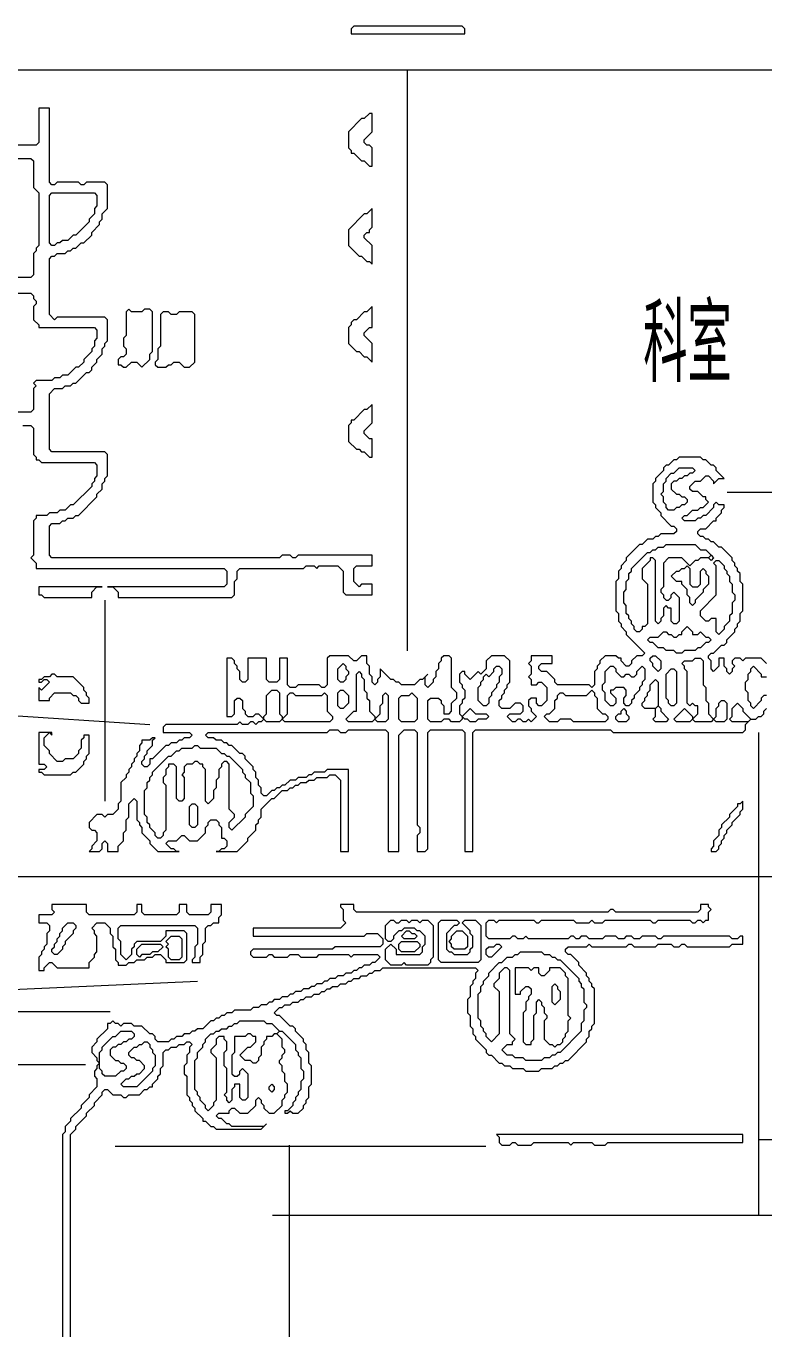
# Model space of a CAD drawing. Header units: millimetres. Extents: x 4 to 412, y 4 to 290.
# Drawn here: x 157.04 to 181.45, y 181.76 to 224.89 of the extents above; entities that cross this region are included whole.
import ezdxf

# ---------------------------------------------------------------- set-up
doc = ezdxf.new("R2010")
doc.units = ezdxf.units.MM
for name, color, linetype, lineweight in [('OCR_TEXT', 6, 'CONTINUOUS', 0), ('TRACE_CURVE', 6, 'CONTINUOUS', 0), ('TRACE_STRAIGHT', 5, 'CONTINUOUS', 0), ('TRACE_TEXT_SYMBOL', 6, 'CONTINUOUS', 0)]:
    doc.layers.add(name, color=color, linetype=linetype, lineweight=lineweight)
doc.styles.add('wqy-unicode', font='wqy-unicode')

msp = doc.modelspace()

# ---------------------------------------------------------------- linework, layer by layer
at = {"layer": 'TRACE_CURVE', "color": 6}
for points in [[(157.809, 212.718), (157.984, 212.893), (158.247, 212.893), (158.334, 212.981), (158.51, 212.981), (158.597, 213.068), (158.685, 213.068), (159.035, 213.419), (159.123, 213.419), (159.21, 213.506), (159.21, 213.594), (159.385, 213.769), (159.385, 213.856), (159.56, 214.032), (159.56, 214.207), (159.648, 214.294), (159.648, 214.382), (159.736, 214.47), (159.736, 215.17), (159.648, 215.258), (158.072, 215.258), (157.984, 215.17), (157.809, 215.345), (157.809, 217.184), (157.896, 217.272), (157.984, 217.272), (158.072, 217.359), (158.334, 217.359), (158.422, 217.447), (158.51, 217.447), (158.597, 217.535), (158.685, 217.535), (158.86, 217.71), (158.947, 217.71), (159.21, 217.972), (159.21, 218.06), (159.473, 218.323), (159.473, 218.41), (159.56, 218.498), (159.56, 218.673), (159.736, 218.848), (159.736, 219.636), (159.648, 219.724), (159.035, 219.724), (158.947, 219.636), (158.86, 219.636), (158.772, 219.724), (158.072, 219.724), (157.984, 219.636), (157.896, 219.636), (157.809, 219.724), (157.809, 222.176), (157.459, 222.176), (157.459, 221.038), (157.371, 220.95), (153.08, 220.95)], [(152.379, 216.046), (157.196, 216.046), (157.283, 215.958), (157.283, 215.871), (157.371, 215.783), (157.371, 215.696), (157.283, 215.608), (157.283, 215.17), (157.459, 214.995), (157.459, 214.907), (159.298, 214.907), (159.385, 214.82), (159.385, 214.557), (159.298, 214.47), (159.298, 214.294), (159.21, 214.207), (159.21, 214.119), (158.947, 213.856), (158.947, 213.769), (158.772, 213.594), (158.685, 213.594), (158.422, 213.331), (158.247, 213.331), (158.159, 213.243), (157.984, 213.243), (157.896, 213.156), (157.371, 213.156), (157.283, 213.068), (157.371, 212.981), (157.283, 212.893), (157.283, 212.193), (157.196, 212.105), (151.854, 212.105)], [(157.196, 207.288), (157.371, 207.113), (157.371, 206.938), (163.589, 206.938), (163.676, 206.851), (163.676, 206.413), (163.589, 206.325), (159.736, 206.325), (159.911, 206.325), (160.086, 206.15), (160.086, 205.975), (163.852, 205.975), (163.939, 206.062), (163.939, 206.5), (164.027, 206.588), (164.027, 206.851), (164.114, 206.938), (166.216, 206.938), (166.304, 207.026), (166.566, 207.026), (166.654, 206.938), (166.742, 207.026), (167.355, 207.026), (167.53, 206.851), (167.53, 206.15), (167.617, 206.062), (168.493, 206.062), (168.493, 206.413), (168.143, 206.413), (168.055, 206.325), (167.88, 206.5), (167.88, 206.938), (167.968, 207.026), (168.493, 207.026), (168.493, 207.376), (166.041, 207.376), (165.953, 207.288), (165.866, 207.288), (165.778, 207.376), (165.515, 207.376), (165.428, 207.288), (157.896, 207.288), (157.809, 207.376), (157.809, 208.339), (157.896, 208.427), (158.159, 208.427), (158.247, 208.514), (158.334, 208.514), (158.422, 208.602), (158.597, 208.602), (158.685, 208.69), (158.772, 208.69), (159.385, 209.303), (159.385, 209.39), (159.56, 209.565), (159.56, 209.74), (159.648, 209.828), (159.648, 209.916), (159.736, 210.003), (159.736, 210.704), (159.648, 210.791), (157.896, 210.791), (157.809, 210.879), (157.809, 212.718)], [(156.933, 211.667), (157.196, 211.667), (157.283, 211.58), (157.283, 210.704), (157.371, 210.616), (157.371, 210.529), (157.459, 210.529), (157.546, 210.441), (159.298, 210.441), (159.385, 210.354), (159.385, 210.003), (159.298, 209.916), (159.298, 209.828), (159.21, 209.74), (159.21, 209.653), (158.597, 209.04), (158.51, 209.04), (158.334, 208.865), (158.159, 208.865), (158.072, 208.777), (157.809, 208.777), (157.721, 208.69), (157.371, 208.69), (157.371, 208.602), (157.283, 208.514), (157.283, 207.376), (157.196, 207.288)], [(167.442, 195.816), (167.442, 195.729), (167.53, 195.641), (167.53, 195.291), (167.617, 195.203), (167.442, 195.028), (164.552, 195.028), (164.552, 194.765), (168.23, 194.765), (168.318, 194.853), (168.668, 194.853), (168.843, 194.678), (168.843, 194.503), (168.756, 194.415), (167.267, 194.415), (167.179, 194.327), (164.552, 194.327), (164.465, 194.24), (164.465, 194.152), (164.552, 194.065), (164.99, 194.065), (165.078, 194.152), (165.165, 194.152), (165.253, 194.065), (165.691, 194.065), (165.778, 194.152), (166.041, 194.152), (166.128, 194.065), (166.654, 194.065), (166.742, 194.152), (167.705, 194.152), (167.792, 194.065), (167.88, 194.152), (168.668, 194.152), (168.756, 194.065), (168.581, 193.89), (168.493, 193.89), (168.405, 193.802), (168.23, 193.802), (168.143, 193.714), (168.055, 193.714), (167.968, 193.627), (167.88, 193.627), (167.792, 193.539), (167.617, 193.539), (167.53, 193.452), (167.355, 193.452), (167.267, 193.364), (167.092, 193.364), (167.004, 193.277), (166.917, 193.277), (166.829, 193.189), (166.654, 193.189), (166.566, 193.101), (166.479, 193.101), (166.391, 193.014), (166.216, 193.014), (166.128, 192.926), (165.953, 192.926), (165.866, 192.839), (165.778, 192.839), (165.691, 192.751), (165.515, 192.751), (165.428, 192.664)], [(176.462, 195.641), (176.375, 195.641), (176.287, 195.553), (167.968, 195.553), (167.88, 195.641), (167.88, 195.816), (167.442, 195.816)], [(177.426, 194.765), (177.338, 194.678), (177.163, 194.678), (177.075, 194.765), (176.9, 194.765), (176.813, 194.678), (176.637, 194.678), (176.55, 194.765), (176.2, 194.765), (176.112, 194.678), (175.674, 194.678), (175.587, 194.765), (175.411, 194.765), (175.324, 194.678), (175.236, 194.678), (175.149, 194.765), (175.061, 194.765), (174.973, 194.678), (173.66, 194.678), (173.572, 194.765), (173.485, 194.678), (173.31, 194.678), (173.222, 194.765), (173.134, 194.765), (173.047, 194.678), (172.346, 194.678), (172.259, 194.765), (172.259, 195.203), (172.346, 195.291), (172.521, 195.291), (172.609, 195.203), (172.697, 195.291), (173.835, 195.291), (173.923, 195.203), (174.01, 195.203), (174.098, 195.291), (175.149, 195.291), (175.236, 195.203), (175.674, 195.203), (175.762, 195.291), (175.849, 195.203), (176.112, 195.203), (176.2, 195.291), (177.688, 195.291), (177.776, 195.203), (177.863, 195.203), (177.951, 195.291), (179.002, 195.291), (179.089, 195.203), (179.177, 195.203), (179.265, 195.291), (179.352, 195.291), (179.44, 195.203), (179.527, 195.291), (179.615, 195.291), (179.615, 195.553), (179.703, 195.641), (179.615, 195.729), (179.615, 195.816), (179.352, 195.816), (179.352, 195.641), (179.265, 195.553), (176.55, 195.553), (176.462, 195.641)], [(172.784, 190.562), (172.872, 190.474), (173.047, 190.474), (173.134, 190.387), (173.485, 190.387), (173.572, 190.299), (174.01, 190.299), (174.098, 190.387), (174.448, 190.387), (174.536, 190.474), (174.623, 190.474), (174.711, 190.562), (174.798, 190.562), (174.886, 190.649), (174.973, 190.649), (175.587, 191.262), (175.587, 191.35), (175.674, 191.437), (175.674, 191.613), (175.762, 191.7), (175.762, 191.788), (175.849, 191.875), (175.849, 193.014), (175.762, 193.101), (175.762, 193.189), (175.674, 193.277), (175.674, 193.364), (175.587, 193.452), (175.587, 193.539), (175.324, 193.802), (175.324, 193.89), (175.061, 194.152), (174.973, 194.152), (174.886, 194.24), (174.886, 194.327), (174.973, 194.415), (175.587, 194.415), (175.674, 194.503), (175.762, 194.415), (176.9, 194.415), (176.988, 194.503), (177.075, 194.503), (177.163, 194.415), (177.863, 194.415), (177.951, 194.503), (178.389, 194.503), (178.476, 194.415), (178.652, 194.415), (178.739, 194.503), (178.827, 194.503), (178.914, 194.415), (180.316, 194.415), (180.403, 194.503), (180.753, 194.503), (180.753, 194.765), (180.666, 194.765), (180.578, 194.678), (180.403, 194.678), (180.316, 194.765), (178.126, 194.765), (178.039, 194.678), (177.951, 194.678), (177.863, 194.765), (177.426, 194.765)], [(173.31, 194.152), (173.397, 194.24), (174.098, 194.24), (174.185, 194.152), (174.36, 194.152), (174.448, 194.065), (174.536, 194.065), (174.623, 193.977), (174.711, 193.977), (175.324, 193.364), (175.324, 193.277), (175.411, 193.189), (175.411, 193.101), (175.499, 193.014), (175.499, 192.576), (175.587, 192.488), (175.587, 192.401), (175.499, 192.313), (175.499, 191.963), (175.411, 191.875), (175.411, 191.613), (174.711, 190.912), (174.623, 190.912), (174.536, 190.824), (174.448, 190.824), (174.36, 190.737), (174.185, 190.737), (174.098, 190.649), (173.572, 190.649), (173.485, 190.737), (173.222, 190.737), (173.134, 190.824), (172.959, 190.824), (172.784, 191), (172.959, 191.175), (173.134, 191.175), (173.134, 191.262), (173.222, 191.35), (173.047, 191.525), (173.047, 193.627), (172.959, 193.714), (172.872, 193.714), (172.697, 193.539), (172.697, 193.364), (172.521, 193.189), (172.521, 193.101), (172.697, 192.926), (172.697, 191.525), (172.434, 191.262), (172.259, 191.437), (172.259, 191.525), (172.171, 191.613), (172.171, 191.7), (172.084, 191.788), (172.084, 191.963), (171.996, 192.05), (171.996, 192.839), (172.084, 192.926), (172.084, 193.101), (172.171, 193.189), (172.171, 193.277), (172.346, 193.452), (172.346, 193.539), (172.697, 193.89)], [(172.697, 193.89), (172.784, 193.89), (172.959, 194.065), (173.134, 194.065), (173.222, 194.152), (173.31, 194.152)], [(166.304, 191), (166.304, 191.175), (166.216, 191.262), (166.216, 191.35), (165.953, 191.613), (165.953, 191.7), (165.866, 191.788), (165.778, 191.788), (165.428, 192.138), (165.34, 192.138), (165.253, 192.226), (165.428, 192.401), (165.515, 192.401), (165.603, 192.488), (165.778, 192.488), (165.866, 192.576), (166.041, 192.576), (166.128, 192.664), (166.216, 192.664), (166.304, 192.751), (166.479, 192.751), (166.566, 192.839), (166.742, 192.839), (166.829, 192.926), (166.917, 192.926), (167.004, 193.014), (167.092, 193.014), (167.179, 193.101), (167.355, 193.101), (167.442, 193.189), (167.617, 193.189), (167.705, 193.277), (167.792, 193.277), (167.88, 193.364), (168.055, 193.364), (168.143, 193.452), (168.318, 193.452), (168.405, 193.539), (168.493, 193.539), (168.581, 193.627), (168.756, 193.627), (168.843, 193.714), (171.908, 193.714), (171.996, 193.627), (171.908, 193.539), (171.908, 193.364), (171.821, 193.277), (171.821, 193.189), (171.733, 193.101), (171.733, 192.751), (171.646, 192.664), (171.646, 192.226), (171.733, 192.138), (171.733, 191.788), (171.821, 191.7), (171.821, 191.525), (171.908, 191.437), (171.908, 191.35), (172.259, 191), (172.259, 190.912), (172.346, 190.824), (172.434, 190.824), (172.697, 190.562), (172.784, 190.562)], [(165.428, 192.664), (165.253, 192.664), (165.165, 192.576), (165.078, 192.576), (164.99, 192.488), (164.815, 192.488), (164.727, 192.401), (164.552, 192.401), (164.465, 192.313), (163.939, 192.313), (163.852, 192.226), (163.676, 192.226), (163.589, 192.138), (163.501, 192.138), (163.414, 192.05), (163.326, 192.05), (163.239, 191.963), (163.151, 191.963), (162.888, 191.7), (162.713, 191.7), (162.626, 191.613), (162.538, 191.613), (162.45, 191.525), (162.275, 191.525), (162.188, 191.437), (162.012, 191.437), (161.925, 191.35), (161.837, 191.35), (161.75, 191.262), (161.399, 191.262), (161.312, 191.35), (161.312, 191.437), (161.224, 191.525), (161.137, 191.525), (160.874, 191.788), (160.611, 191.788), (160.524, 191.875), (160.261, 191.875), (160.173, 191.788), (160.086, 191.875), (159.998, 191.875), (159.911, 191.963), (159.823, 191.875), (159.736, 191.875), (159.736, 191.7), (159.385, 191.35), (159.385, 191.262), (159.21, 191.087), (159.21, 190.912), (159.385, 190.737), (159.385, 190.649), (159.473, 190.562), (159.385, 190.474), (159.385, 190.387), (159.298, 190.299), (159.298, 190.124), (159.385, 190.036), (159.385, 189.774), (159.123, 189.511), (159.123, 189.423), (158.86, 189.161), (158.86, 189.073), (158.51, 188.723), (158.51, 188.635)], [(164.027, 191.875), (164.114, 191.963), (164.902, 191.963), (164.99, 191.875), (165.165, 191.875), (165.428, 191.613), (165.34, 191.525), (165.253, 191.525), (165.165, 191.437), (164.99, 191.437), (164.99, 191.35), (164.902, 191.262), (164.902, 191.175), (164.815, 191.087), (164.815, 190.824), (164.727, 190.737), (164.727, 190.649), (164.64, 190.562), (164.552, 190.562), (164.465, 190.649), (164.289, 190.649), (164.114, 190.824), (164.377, 191.087), (164.465, 191.087), (164.64, 191.262), (164.64, 191.437), (164.552, 191.437), (164.465, 191.525), (164.377, 191.525), (164.289, 191.437), (163.939, 191.437), (163.939, 190.912), (163.852, 190.824), (163.852, 190.211), (163.939, 190.124), (164.027, 190.124), (164.114, 190.211), (164.114, 190.299), (164.202, 190.387), (164.377, 190.211), (164.377, 189.423), (164.289, 189.336), (164.202, 189.336), (164.114, 189.423), (164.114, 189.861), (163.939, 189.861), (163.939, 189.774), (163.852, 189.686), (163.852, 189.336), (163.764, 189.248), (163.676, 189.336), (163.676, 189.423), (163.589, 189.511), (163.676, 189.598), (163.676, 190.387), (163.589, 190.474), (163.589, 190.912), (163.676, 191), (163.676, 191.262), (163.589, 191.35), (163.589, 191.437), (163.414, 191.437), (163.326, 191.35), (163.326, 191.175)], [(163.326, 191.175), (163.151, 191), (163.151, 190.912), (163.326, 190.737), (163.326, 189.336), (163.239, 189.248), (163.239, 189.161), (163.063, 188.985), (162.976, 189.073), (162.976, 189.161), (162.801, 189.336), (162.801, 189.423), (162.713, 189.511), (162.713, 189.598), (162.626, 189.686), (162.626, 190.649), (162.713, 190.737), (162.713, 190.912), (162.888, 191.087), (162.888, 191.175), (162.976, 191.262), (162.976, 191.35), (163.151, 191.525), (163.239, 191.525), (163.326, 191.613), (163.414, 191.613), (163.501, 191.7), (163.676, 191.7), (163.764, 191.788), (163.852, 191.788), (163.939, 191.875), (164.027, 191.875)], [(164.64, 189.161), (164.64, 189.336), (164.727, 189.423), (164.815, 189.336), (164.815, 189.248), (164.902, 189.161), (164.902, 189.073), (165.078, 188.898), (165.253, 188.898), (165.515, 189.161), (165.515, 189.336), (165.603, 189.423), (165.603, 189.511), (165.691, 189.598), (165.691, 189.861), (165.603, 189.949), (165.603, 190.211), (165.515, 190.299), (165.515, 190.474), (165.428, 190.562), (165.428, 190.649), (165.515, 190.737), (165.515, 190.824), (165.603, 190.912), (165.603, 191), (165.515, 191.087), (165.515, 191.35), (165.34, 191.525), (165.428, 191.613), (165.515, 191.613), (165.953, 191.175), (165.953, 191), (166.041, 190.912), (166.041, 190.824), (166.128, 190.737), (166.128, 190.387), (166.216, 190.299), (166.216, 190.036), (166.128, 189.949), (166.128, 189.686), (166.041, 189.598), (166.041, 189.511), (165.953, 189.423), (165.953, 189.336), (165.866, 189.248), (165.866, 189.161), (165.691, 188.985), (165.603, 188.985), (165.603, 188.898), (165.691, 188.898), (165.778, 188.985), (165.866, 188.898), (166.041, 188.898), (166.216, 189.073), (166.216, 189.161), (166.304, 189.248), (166.304, 189.336), (166.391, 189.423), (166.391, 189.774), (166.479, 189.861), (166.479, 190.474), (166.391, 190.562), (166.391, 190.912), (166.304, 191)], [(159.736, 189.686), (159.911, 189.511), (160.173, 189.511), (160.261, 189.423), (160.349, 189.423), (160.436, 189.511), (160.786, 189.511), (160.962, 189.686), (161.049, 189.686), (161.137, 189.774), (161.224, 189.774), (161.224, 189.861), (161.399, 190.036), (161.399, 190.124), (161.487, 190.211), (161.487, 190.387), (161.575, 190.474), (161.575, 190.912), (161.662, 191), (161.75, 191), (161.837, 191.087), (162.012, 191.087), (162.1, 191.175), (162.275, 191.175), (162.363, 191.262), (162.45, 191.262), (162.538, 191.175), (162.45, 191.087), (162.45, 190.912), (162.363, 190.824), (162.363, 190.562), (162.275, 190.474), (162.275, 190.211), (162.363, 190.124), (162.363, 189.511), (162.45, 189.423), (162.45, 189.336), (162.538, 189.248), (162.538, 189.161), (162.626, 189.073), (162.626, 188.985), (162.888, 188.723), (162.888, 188.635), (162.976, 188.635), (163.151, 188.46), (163.239, 188.46), (163.326, 188.372), (164.815, 188.372), (164.99, 188.548), (164.902, 188.46), (163.852, 188.46), (163.764, 188.548), (163.676, 188.548), (163.501, 188.723), (163.414, 188.723), (163.326, 188.81), (163.414, 188.898), (163.764, 188.898), (163.764, 188.985), (163.852, 189.073), (163.939, 189.073), (164.114, 188.898), (164.377, 188.898), (164.64, 189.161)], [(158.51, 166.829), (158.51, 188.197), (158.685, 188.372), (158.685, 188.46), (159.035, 188.81), (159.035, 188.898), (159.298, 189.161), (159.298, 189.248), (159.56, 189.511), (159.56, 189.598), (159.648, 189.686), (159.736, 189.686)], [(158.51, 188.635), (158.334, 188.46), (158.334, 188.285), (158.247, 188.197), (158.247, 166.829)]]:
    msp.add_lwpolyline(points, dxfattribs=at)
for points in [[(151.766, 220.425), (151.854, 220.512), (157.196, 220.512), (157.283, 220.425), (157.283, 219.549), (157.459, 219.374), (157.459, 217.622), (157.371, 217.535), (157.371, 217.447), (157.283, 217.359), (157.283, 216.659), (157.196, 216.571), (151.854, 216.571), (151.766, 216.659)], [(157.809, 219.286), (157.896, 219.374), (159.298, 219.374), (159.385, 219.286), (159.385, 218.936), (159.298, 218.848), (159.298, 218.673), (159.123, 218.498), (159.123, 218.41), (158.685, 217.972), (158.597, 217.972), (158.422, 217.797), (158.247, 217.797), (158.159, 217.71), (158.072, 217.71), (157.984, 217.622), (157.896, 217.622), (157.809, 217.71)], [(169.106, 195.291), (169.194, 195.291), (169.281, 195.203), (169.369, 195.203), (169.456, 195.291), (169.631, 195.291), (169.719, 195.203), (169.807, 195.291), (169.982, 195.291), (170.069, 195.203), (170.157, 195.291), (170.332, 195.291), (170.507, 195.116), (170.507, 194.065), (170.42, 193.977), (170.42, 193.89), (170.332, 193.802), (169.631, 193.802), (169.544, 193.89), (169.456, 193.802), (169.106, 193.802), (168.931, 193.977), (168.931, 194.327), (169.106, 194.503), (169.281, 194.327), (169.281, 194.152), (170.069, 194.152), (170.157, 194.24), (170.157, 194.415), (170.244, 194.503), (170.244, 194.765), (170.069, 194.94), (169.982, 194.94), (169.894, 195.028), (169.544, 195.028), (169.456, 194.94), (169.369, 194.94), (169.194, 194.765), (169.194, 194.678), (169.106, 194.59), (169.018, 194.59), (168.931, 194.678), (168.931, 195.116)], [(170.682, 195.203), (170.77, 195.291), (171.295, 195.291), (171.383, 195.203), (171.295, 195.116), (171.208, 195.116), (170.945, 194.853), (170.945, 194.327), (171.033, 194.24), (171.12, 194.24), (171.208, 194.152), (171.646, 194.152), (171.733, 194.24), (171.733, 194.327), (171.821, 194.415), (171.821, 194.765), (171.733, 194.853), (171.733, 194.94), (171.471, 195.203), (171.558, 195.291), (171.908, 195.291), (172.084, 195.116), (172.084, 193.977), (171.996, 193.89), (170.77, 193.89), (170.682, 193.977)], [(169.369, 194.503), (169.456, 194.59), (169.982, 194.59), (170.069, 194.503), (170.069, 194.415), (169.894, 194.24), (169.456, 194.24), (169.369, 194.327)], [(169.631, 194.94), (169.719, 194.94), (169.807, 194.853), (169.894, 194.853), (169.982, 194.765), (169.894, 194.678), (169.544, 194.678), (169.456, 194.765)], [(171.295, 194.94), (171.471, 194.94), (171.646, 194.765), (171.646, 194.415), (171.558, 194.327), (171.208, 194.327), (171.12, 194.415), (171.12, 194.503), (171.033, 194.59), (171.12, 194.678), (171.12, 194.765)], [(172.521, 194.415), (172.609, 194.503), (172.697, 194.503), (172.784, 194.415), (172.434, 194.065), (172.346, 194.065), (172.259, 194.152), (172.259, 194.327), (172.346, 194.415)], [(160.173, 191.613), (160.524, 191.613), (160.611, 191.525), (160.611, 191.437), (160.524, 191.35), (160.436, 191.35), (160.349, 191.262), (160.261, 191.262), (160.173, 191.175), (160.086, 191.175), (159.998, 191.087), (159.911, 191.087), (159.823, 191), (159.823, 190.824), (159.998, 190.649), (160.086, 190.649), (160.173, 190.562), (160.261, 190.562), (160.349, 190.474), (160.349, 190.387), (160.261, 190.299), (160.173, 190.299), (159.998, 190.124), (159.648, 190.124), (159.56, 190.211), (159.56, 190.299), (159.473, 190.387), (159.473, 190.912), (159.56, 191), (159.56, 191.087), (159.911, 191.437), (159.998, 191.437)], [(160.874, 191.175), (160.962, 191.262), (161.049, 191.262), (161.137, 191.175), (161.137, 191.087), (161.224, 191), (161.224, 190.912), (161.312, 190.824), (161.312, 190.474), (161.224, 190.387), (161.224, 190.299), (160.699, 189.774), (160.261, 189.774), (160.173, 189.861), (160.349, 190.036), (160.436, 190.036), (160.524, 190.124), (160.611, 190.124), (160.699, 190.211), (160.786, 190.211), (160.962, 190.387), (160.962, 190.474), (160.786, 190.649), (160.699, 190.649), (160.611, 190.737), (160.524, 190.737), (160.436, 190.824), (160.436, 190.912), (160.611, 191.087), (160.699, 191.087), (160.786, 191.175)], [(165.078, 189.774), (165.165, 189.861), (165.253, 189.774), (165.253, 189.686), (165.165, 189.598), (165.078, 189.686)]]:
    msp.add_lwpolyline(points, close=True, dxfattribs=at)
at = {"layer": 'TRACE_STRAIGHT', "color": 5}
for p, q in [((153.152, 223.443), (186.364, 223.443)), ((169.651, 223.443), (169.651, 204.207)), ((180.235, 209.46), (196.517, 209.46)), ((159.648, 205.887), (159.648, 199.232)), ((155.974, 202.104), (161.137, 201.771)), ((181.277, 201.509), (181.277, 185.531)), ((155.974, 196.735), (199.056, 196.735)), ((155.007, 192.926), (162.713, 193.277)), ((152.292, 192.269), (159.823, 192.269)), ((124.082, 190.52), (159.002, 190.52)), ((159.987, 187.813), (172.248, 187.813)), ((165.74, 187.847), (165.74, 143.184)), ((181.277, 188.036), (188.942, 188.036)), ((165.191, 185.531), (186.402, 185.531))]:
    msp.add_line(p, q, dxfattribs=at)
at = {"layer": 'TRACE_TEXT_SYMBOL', "color": 6}
for points in [[(167.88, 224.891), (167.792, 224.803), (167.792, 224.628), (171.558, 224.628), (171.558, 224.803), (171.471, 224.891)], [(168.405, 222.001), (168.23, 221.826), (168.143, 221.826), (167.705, 221.388), (167.705, 220.862), (167.792, 220.775), (167.792, 220.687), (167.88, 220.687), (168.143, 220.425), (168.23, 220.425), (168.405, 220.249), (168.493, 220.249), (168.493, 220.862), (168.405, 220.95), (168.318, 220.95), (168.23, 221.038), (168.23, 221.125), (168.493, 221.388), (168.493, 222.001)], [(168.493, 218.848), (168.318, 218.673), (168.23, 218.673), (167.705, 218.148), (167.705, 217.622), (168.055, 217.272), (168.143, 217.272), (168.318, 217.097), (168.405, 217.097), (168.493, 217.009), (168.493, 217.622), (168.23, 217.885), (168.23, 217.972), (168.318, 218.06), (168.405, 218.06), (168.405, 218.148), (168.493, 218.235)], [(160.436, 215.52), (160.349, 215.433), (160.349, 214.645), (160.261, 214.557), (160.261, 214.294), (160.349, 214.207), (160.349, 214.032), (160.261, 213.944), (160.173, 213.944), (160.086, 213.856), (160.086, 213.681), (160.173, 213.681), (160.261, 213.594), (160.349, 213.594), (160.524, 213.769), (160.699, 213.769), (160.874, 213.594), (161.137, 213.856), (161.137, 214.032), (161.224, 214.119), (161.224, 215.433), (161.137, 215.52), (160.962, 215.52), (160.874, 215.433), (160.524, 215.433)], [(161.575, 215.433), (161.487, 215.345), (161.487, 214.294), (161.399, 214.207), (161.399, 213.856), (161.312, 213.769), (161.312, 213.681), (161.399, 213.594), (161.662, 213.594), (161.75, 213.681), (161.837, 213.681), (161.925, 213.769), (162.1, 213.769), (162.275, 213.594), (162.45, 213.594), (162.626, 213.769), (162.626, 215.345), (162.538, 215.433), (162.1, 215.433), (162.012, 215.345), (161.837, 215.345), (161.75, 215.433)], [(168.493, 215.608), (168.318, 215.433), (168.23, 215.433), (167.968, 215.17), (167.88, 215.17), (167.792, 215.083), (167.792, 214.995), (167.705, 214.907), (167.705, 214.382), (167.968, 214.119), (168.055, 214.119), (168.23, 213.944), (168.318, 213.944), (168.493, 213.769), (168.493, 214.382), (168.23, 214.645), (168.23, 214.732), (168.405, 214.907), (168.493, 214.907)], [(168.493, 212.368), (168.318, 212.193), (168.23, 212.193), (167.88, 211.842), (167.792, 211.842), (167.792, 211.755), (167.705, 211.667), (167.705, 211.142), (167.968, 210.879), (168.055, 210.879), (168.143, 210.791), (168.23, 210.791), (168.405, 210.616), (168.493, 210.616), (168.493, 211.229), (168.405, 211.229), (168.23, 211.404), (168.23, 211.492), (168.493, 211.755)], [(178.652, 210.266), (179.089, 210.266), (179.177, 210.178), (179.089, 210.091), (179.002, 210.091), (178.914, 210.003), (178.827, 210.003), (178.739, 209.916), (178.652, 209.916), (178.564, 209.828), (178.476, 209.828), (178.389, 209.74), (178.389, 209.565), (178.564, 209.39), (178.652, 209.39), (178.739, 209.303), (178.827, 209.303), (178.914, 209.215), (178.914, 209.127), (178.827, 209.04), (178.739, 209.04), (178.652, 208.952), (178.564, 208.952), (178.476, 208.865), (178.301, 208.865), (178.214, 208.952), (178.214, 209.04), (178.126, 209.127), (178.126, 209.303), (178.039, 209.39), (178.126, 209.478), (178.126, 209.74), (178.214, 209.828), (178.214, 209.916), (178.389, 210.091), (178.476, 210.091)], [(179.79, 207.113), (179.878, 207.201), (179.965, 207.201), (180.14, 207.026), (180.14, 206.938), (180.228, 206.851), (180.228, 206.763), (180.316, 206.675), (180.316, 206.5), (180.403, 206.413), (180.403, 206.15), (180.491, 206.062), (180.491, 205.887), (180.403, 205.8), (180.403, 205.449), (180.316, 205.362), (180.316, 205.187), (180.14, 205.011), (180.14, 204.924), (179.965, 204.749), (179.878, 204.836), (179.878, 205.274), (179.703, 205.274), (179.615, 205.187), (179.527, 205.187), (179.352, 205.362), (179.352, 205.537), (179.878, 206.062), (179.878, 207.026)], [(179.615, 207.288), (179.703, 207.376), (179.79, 207.288), (179.703, 207.201)], [(178.827, 206.938), (178.914, 207.026), (179.002, 206.938), (179.002, 206.413), (179.089, 206.325), (179.265, 206.325), (179.352, 206.413), (179.352, 206.851), (179.44, 206.938), (179.527, 206.851), (179.527, 206.763), (179.615, 206.675), (179.615, 206.413), (179.44, 206.238), (179.44, 206.15), (179.177, 205.887), (179.177, 205.8), (179.089, 205.712), (179.002, 205.8), (179.002, 205.975), (178.914, 206.062), (178.914, 206.238), (178.739, 206.413), (178.739, 206.5), (178.564, 206.5), (178.389, 206.675), (178.564, 206.851), (178.652, 206.851), (178.739, 206.938)], [(157.459, 206.325), (157.459, 206.062), (157.546, 206.062), (157.634, 205.975), (159.21, 205.975), (159.21, 206.15), (159.385, 206.325), (159.56, 206.325)], [(178.914, 205.011), (179.089, 204.836), (179.089, 204.749), (179.265, 204.749), (179.352, 204.836), (179.527, 204.661), (179.615, 204.661), (179.703, 204.574), (179.615, 204.486), (179.527, 204.486), (179.352, 204.311), (179.265, 204.311), (179.177, 204.223), (178.827, 204.223), (178.739, 204.136), (178.564, 204.136), (178.476, 204.223), (178.214, 204.223), (178.126, 204.311), (177.951, 204.311), (177.776, 204.486), (177.688, 204.486), (177.601, 204.574), (177.688, 204.661), (177.951, 204.661), (178.126, 204.836), (178.214, 204.836), (178.301, 204.749), (178.389, 204.749), (178.476, 204.661), (178.564, 204.661), (178.652, 204.749), (178.739, 204.749), (178.739, 204.836)], [(177.688, 203.961), (177.776, 204.048), (177.863, 204.048), (178.039, 203.873), (178.039, 203.61), (177.951, 203.523), (177.776, 203.698), (177.776, 203.785), (177.688, 203.873)], [(167.53, 203.785), (167.617, 203.698), (167.617, 203.61), (167.705, 203.523), (167.705, 203.435), (167.617, 203.348), (167.617, 203.26), (167.53, 203.172), (167.442, 203.172), (167.355, 203.26), (167.355, 203.61)], [(172.521, 203.61), (172.609, 203.698), (172.697, 203.698), (172.784, 203.61), (172.784, 203.435), (172.697, 203.348), (172.697, 203.172), (172.609, 203.085), (172.609, 202.997), (172.434, 202.822), (172.434, 202.735), (172.346, 202.647), (172.346, 202.472), (172.259, 202.384), (172.171, 202.384), (171.996, 202.559), (171.996, 202.997), (172.084, 203.085), (172.084, 203.172), (172.171, 203.26), (172.171, 203.348), (172.259, 203.435), (172.346, 203.348), (172.521, 203.523)], [(176.375, 203.698), (176.462, 203.698), (176.55, 203.61), (176.55, 203.523), (176.725, 203.348), (176.813, 203.348), (176.9, 203.435), (176.988, 203.435), (177.075, 203.348), (177.163, 203.348), (177.25, 203.435), (177.25, 203.523), (177.426, 203.698), (177.513, 203.61), (177.513, 203.26), (177.426, 203.172), (177.426, 203.085), (177.338, 202.997), (177.338, 202.91), (177.163, 202.735), (177.163, 202.647), (177.075, 202.559), (177.075, 202.472), (176.988, 202.384), (176.9, 202.384), (176.813, 202.472), (176.813, 202.647), (176.9, 202.735), (176.9, 202.91), (176.813, 202.997), (176.55, 202.997), (176.462, 202.91), (176.375, 202.91), (176.375, 202.822), (176.55, 202.647), (176.55, 202.472), (176.462, 202.384), (176.375, 202.384), (176.2, 202.559), (176.2, 202.822), (176.112, 202.91), (176.112, 203.085), (176.2, 203.172), (176.2, 203.523)], [(178.389, 203.61), (178.476, 203.61), (178.564, 203.523), (178.564, 202.472), (178.476, 202.384), (178.389, 202.384), (178.301, 202.472), (178.301, 202.559), (178.214, 202.647), (178.214, 203.435)], [(179.089, 203.873), (179.177, 203.961), (179.352, 203.961), (179.44, 203.873), (179.44, 203.085), (179.527, 202.997), (179.527, 202.559), (179.615, 202.472), (179.615, 202.122), (179.79, 201.946), (179.703, 201.859), (179.177, 201.859), (179.089, 201.946), (179.265, 202.122), (179.265, 202.384), (179.177, 202.384), (179.089, 202.472), (179.002, 202.384), (178.914, 202.472), (178.914, 203.523), (178.827, 203.61), (178.827, 203.698), (178.739, 203.785), (178.827, 203.873)], [(157.896, 203.435), (157.809, 203.348), (157.634, 203.348), (157.546, 203.26), (157.459, 203.26), (157.459, 203.172), (157.546, 203.172), (157.634, 203.26), (157.721, 203.26), (157.809, 203.172), (157.546, 202.91), (157.459, 202.997), (157.459, 202.559), (157.809, 202.559), (157.809, 202.647), (157.984, 202.822), (158.51, 202.822), (158.597, 202.735), (158.685, 202.735), (158.772, 202.647), (158.772, 202.559), (158.86, 202.472), (159.123, 202.472), (159.123, 202.647), (159.035, 202.735), (159.035, 202.822), (158.947, 202.91), (158.947, 202.997), (158.597, 203.348), (158.072, 203.348), (157.984, 203.435)], [(167.968, 203.435), (168.055, 203.523), (168.143, 203.435), (168.143, 203.348), (168.23, 203.26), (168.23, 202.91), (168.318, 202.822), (168.318, 202.647), (168.405, 202.559), (168.405, 202.209), (168.581, 202.034), (168.581, 201.946), (168.493, 201.859), (167.705, 201.859), (167.617, 201.946), (167.88, 202.209), (167.968, 202.209)], [(177.863, 203.26), (177.951, 203.172), (177.951, 202.384), (177.863, 202.297), (177.513, 202.297), (177.426, 202.384), (177.426, 202.472), (177.513, 202.559), (177.513, 202.647), (177.601, 202.735), (177.601, 202.822), (177.688, 202.91), (177.688, 203.085)], [(165.165, 202.91), (165.34, 202.91), (165.428, 202.822), (165.428, 202.122), (165.515, 202.034), (165.515, 201.946), (165.428, 201.859), (164.99, 201.859), (164.902, 201.946), (164.902, 202.034), (164.99, 202.122), (164.99, 202.735)], [(165.691, 202.735), (165.778, 202.822), (165.866, 202.822), (165.953, 202.735), (166.829, 202.735), (166.917, 202.822), (167.004, 202.735), (167.004, 202.209), (167.179, 202.034), (167.179, 201.946), (167.092, 201.859), (165.603, 201.859), (165.515, 201.946), (165.691, 202.122)], [(167.355, 202.822), (167.442, 202.91), (167.53, 202.91), (167.705, 202.735), (167.705, 202.472), (167.53, 202.297), (167.442, 202.297), (167.355, 202.384)], [(168.843, 202.735), (168.931, 202.822), (169.018, 202.735), (169.018, 201.946), (168.931, 201.859), (168.668, 201.859), (168.581, 201.946), (168.756, 202.122), (168.756, 202.384), (168.843, 202.472)], [(169.719, 202.735), (169.807, 202.822), (169.982, 202.647), (169.982, 201.946), (169.894, 201.859), (169.456, 201.859), (169.369, 201.946), (169.369, 202.647), (169.456, 202.735)], [(175.762, 202.91), (175.849, 202.822), (175.849, 202.735), (175.937, 202.647), (175.937, 202.297), (176.112, 202.122), (176.2, 202.122), (176.287, 202.034), (176.287, 201.946), (176.2, 201.859), (175.149, 201.859), (175.061, 201.946), (174.711, 201.946), (174.623, 201.859), (174.36, 201.859), (174.185, 202.034), (174.273, 202.122), (174.36, 202.122), (174.536, 202.297), (174.536, 202.559), (174.623, 202.647), (174.623, 202.735), (174.711, 202.822), (174.798, 202.822), (174.886, 202.735), (175.587, 202.735)], [(171.733, 202.297), (171.908, 202.122), (172.259, 202.122), (172.346, 202.034), (172.259, 201.946), (171.996, 201.946), (171.908, 201.859), (171.733, 201.859), (171.646, 201.946), (171.558, 201.946), (171.471, 202.034)], [(176.725, 202.209), (176.813, 202.297), (176.9, 202.209), (176.9, 202.122), (176.988, 202.034), (176.988, 201.946), (176.9, 201.859), (176.637, 201.859), (176.55, 201.946), (176.55, 202.034), (176.637, 202.122), (176.725, 202.122)], [(177.863, 202.297), (177.951, 202.384), (178.039, 202.297), (178.039, 202.209), (178.301, 201.946), (178.214, 201.859), (177.863, 201.859), (177.776, 201.946), (177.863, 202.034)], [(178.827, 202.297), (179.089, 202.034), (179.089, 201.946), (179.002, 201.859), (178.564, 201.859), (178.476, 201.946)], [(179.965, 202.472), (180.053, 202.559), (180.14, 202.559), (180.228, 202.472), (180.228, 201.946), (180.14, 201.859), (179.878, 201.859), (179.79, 201.946), (179.878, 202.034), (179.878, 202.297), (179.965, 202.384)], [(180.578, 202.472), (180.753, 202.297), (180.753, 202.209), (181.016, 201.946), (180.929, 201.859), (180.403, 201.859), (180.316, 201.946), (180.403, 202.034), (180.403, 202.297)], [(157.459, 201.509), (157.459, 200.458), (157.634, 200.458), (157.721, 200.37), (157.634, 200.282), (157.459, 200.282), (157.459, 200.195), (157.546, 200.195), (157.634, 200.107), (158.51, 200.107), (158.597, 200.195), (158.685, 200.195), (158.947, 200.458), (158.947, 200.545), (159.035, 200.633), (159.035, 200.72), (159.123, 200.808), (159.123, 201.421), (158.947, 201.421), (158.947, 201.333), (158.86, 201.246), (158.86, 200.983), (158.772, 200.895), (158.772, 200.808), (158.597, 200.633), (158.334, 200.633), (158.247, 200.545), (158.072, 200.545), (157.809, 200.808), (157.809, 200.895), (157.634, 201.071), (157.634, 201.333), (157.809, 201.509), (157.896, 201.421), (157.896, 201.509)], [(162.45, 199.056), (162.538, 199.144), (162.626, 199.144), (162.713, 199.056), (162.713, 198.443), (162.626, 198.356), (162.538, 198.356), (162.45, 198.443)], [(180.753, 199.232), (180.666, 199.144), (180.578, 199.144), (180.578, 199.056), (180.316, 198.794), (180.316, 198.706), (180.053, 198.443), (180.053, 198.356), (179.965, 198.268), (179.965, 198.093), (179.79, 197.918), (179.79, 197.743), (179.703, 197.655), (179.703, 197.568), (179.878, 197.568), (179.965, 197.655), (179.965, 197.743), (180.053, 197.83), (180.053, 197.918), (180.14, 198.006), (180.14, 198.093), (180.228, 198.181), (180.228, 198.268), (180.403, 198.443), (180.403, 198.531), (180.666, 198.794), (180.666, 198.881), (180.753, 198.969)], [(158.422, 195.203), (158.597, 195.203), (158.685, 195.116), (158.685, 195.028), (158.597, 194.94), (158.597, 194.853), (158.334, 194.59), (158.334, 194.503), (158.247, 194.415), (158.247, 194.327), (158.072, 194.152), (157.984, 194.152), (157.896, 194.24), (157.896, 194.327), (157.984, 194.415), (157.984, 194.503), (158.072, 194.59), (158.072, 194.678), (158.159, 194.765), (158.159, 194.853), (158.247, 194.94), (158.247, 195.028)], [(161.837, 194.765), (162.1, 194.765), (162.188, 194.678), (162.188, 194.065), (162.1, 193.977), (161.837, 193.977), (161.75, 194.065), (161.75, 194.327), (161.662, 194.415), (161.75, 194.503), (161.662, 194.59)], [(160.874, 194.503), (161.487, 194.503), (161.575, 194.415), (161.399, 194.24), (161.224, 194.24), (161.137, 194.152), (160.874, 194.152), (160.786, 194.065), (160.699, 194.152), (160.699, 194.327)], [(173.222, 193.714), (173.222, 192.839), (173.397, 192.839), (173.397, 192.926), (173.572, 193.101), (173.66, 193.101), (173.747, 193.014), (173.747, 192.839), (173.66, 192.751), (173.66, 192.664), (173.572, 192.576), (173.572, 192.313), (173.485, 192.226), (173.485, 191.262), (173.572, 191.175), (173.747, 191.175), (173.747, 191.262), (173.835, 191.35), (173.835, 192.138), (173.923, 192.226), (173.923, 192.576), (174.01, 192.664), (174.098, 192.576), (174.098, 192.488), (174.185, 192.401), (174.185, 192.226), (174.273, 192.138), (174.273, 192.05), (174.185, 191.963), (174.185, 191.35), (174.36, 191.175), (174.448, 191.175), (174.536, 191.087), (174.623, 191.175), (174.711, 191.175), (174.798, 191.262), (174.798, 191.35), (174.886, 191.437), (174.886, 191.525), (174.973, 191.613), (174.973, 191.963), (175.061, 192.05), (174.973, 192.138), (174.973, 193.364), (174.886, 193.452), (174.886, 193.539), (174.711, 193.714), (174.36, 193.714), (174.36, 193.627), (174.185, 193.452), (174.098, 193.452), (174.01, 193.539), (174.01, 193.714), (173.835, 193.714), (173.747, 193.627), (173.66, 193.714)], [(174.448, 193.101), (174.536, 193.189), (174.623, 193.101), (174.623, 193.014), (174.711, 192.926), (174.711, 192.664), (174.536, 192.488), (174.448, 192.576)], [(172.609, 188.197), (172.697, 188.11), (172.697, 187.934), (172.784, 187.847), (173.047, 187.847), (173.134, 187.934), (173.222, 187.934), (173.31, 187.847), (173.747, 187.847), (173.835, 187.934), (174.973, 187.934), (175.061, 187.847), (175.149, 187.934), (175.762, 187.934), (175.849, 187.847), (176.2, 187.847), (176.287, 187.934), (180.753, 187.934), (180.753, 188.197)]]:
    msp.add_lwpolyline(points, close=True, dxfattribs=at)
for points in [[(178.652, 210.616), (178.564, 210.529), (178.476, 210.529), (178.301, 210.354), (178.214, 210.354), (178.126, 210.266), (178.126, 210.178), (177.863, 209.916), (177.863, 209.828), (177.776, 209.74), (177.776, 209.127), (177.863, 209.04), (177.863, 208.952), (178.039, 208.777), (178.039, 208.69), (178.389, 208.339), (178.476, 208.339), (178.564, 208.252), (178.564, 208.164), (178.476, 208.077), (178.039, 208.077), (177.951, 207.989), (177.863, 207.989), (177.776, 207.901), (177.601, 207.901), (177.426, 207.726), (177.338, 207.726), (176.9, 207.288), (176.9, 207.201), (176.725, 207.026), (176.725, 206.938), (176.637, 206.851), (176.637, 206.588), (176.55, 206.5), (176.55, 205.537), (176.637, 205.449), (176.637, 205.187), (176.725, 205.099), (176.725, 205.011), (176.9, 204.836), (176.9, 204.749), (177.513, 204.136), (177.426, 204.048), (177.25, 204.048), (177.075, 203.873), (177.075, 203.785), (176.988, 203.698), (176.9, 203.698), (176.725, 203.873), (176.725, 203.961), (176.637, 203.961), (176.55, 204.048), (176.2, 204.048), (176.024, 203.873), (176.024, 203.785), (175.937, 203.698), (175.937, 203.61), (175.849, 203.523), (175.849, 203.085), (175.762, 202.997), (175.674, 203.085), (174.623, 203.085), (174.536, 203.172), (174.536, 203.26)], [(179.878, 209.127), (179.79, 209.04), (179.79, 208.952), (179.527, 208.69), (179.44, 208.69), (179.352, 208.602), (179.265, 208.602), (179.177, 208.514), (178.827, 208.514), (178.739, 208.602), (178.827, 208.69), (178.914, 208.69), (179.089, 208.865), (179.265, 208.865), (179.352, 208.952), (179.44, 208.952), (179.615, 209.127), (179.527, 209.215), (179.527, 209.303), (179.44, 209.303), (179.265, 209.478), (179.089, 209.478), (179.002, 209.565), (179.002, 209.653), (179.177, 209.828), (179.352, 209.828), (179.527, 210.003), (179.615, 210.003), (179.79, 209.828), (179.79, 209.74), (179.965, 209.916), (180.14, 209.916), (179.878, 210.178), (179.878, 210.266), (179.79, 210.354), (179.703, 210.354), (179.527, 210.529), (179.44, 210.529), (179.352, 210.616), (178.652, 210.616)], [(180.841, 203.961), (180.753, 203.873), (180.666, 203.961), (180.491, 203.961), (180.403, 203.873), (180.403, 203.785), (180.491, 203.698), (180.403, 203.61), (180.403, 203.523), (180.316, 203.435), (180.228, 203.523), (180.228, 203.61), (180.14, 203.698), (180.14, 203.961), (179.965, 203.961), (179.965, 203.698), (179.79, 203.523), (179.703, 203.61), (179.703, 203.873), (179.615, 203.961), (179.615, 204.048), (179.703, 204.136), (179.79, 204.136), (180.053, 204.398), (180.14, 204.398), (180.228, 204.486), (180.228, 204.574), (180.491, 204.836), (180.491, 204.924), (180.578, 205.011), (180.578, 205.099), (180.666, 205.187), (180.666, 205.449), (180.753, 205.537), (180.753, 206.413), (180.666, 206.5), (180.666, 206.763), (180.578, 206.851), (180.578, 206.938), (180.491, 207.026), (180.491, 207.113), (180.403, 207.201), (180.403, 207.288), (180.053, 207.639), (179.965, 207.639), (179.79, 207.814), (179.703, 207.814), (179.615, 207.901), (179.527, 207.901), (179.44, 207.989), (179.352, 207.989), (179.265, 208.077), (179.265, 208.164), (179.352, 208.252), (179.527, 208.252), (179.79, 208.514), (179.878, 208.514), (179.878, 208.602), (180.053, 208.777), (180.053, 208.865), (180.14, 208.952), (180.14, 209.04), (179.965, 209.04), (179.878, 209.127)], [(178.126, 207.639), (178.214, 207.726), (179.177, 207.726), (179.352, 207.551), (179.527, 207.551), (179.703, 207.376), (179.615, 207.288), (179.352, 207.288), (179.265, 207.201), (179.177, 207.201), (179.002, 207.026), (178.739, 207.288), (178.301, 207.288), (178.126, 207.113), (178.126, 206.325), (178.039, 206.238), (178.039, 206.15), (178.126, 206.062), (178.126, 205.975), (178.214, 205.887), (178.301, 205.887), (178.389, 205.975), (178.389, 206.062), (178.476, 206.15), (178.652, 205.975), (178.652, 205.187), (178.564, 205.099), (178.476, 205.099), (178.389, 205.187), (178.389, 205.624), (178.301, 205.624), (178.214, 205.712), (178.126, 205.624), (178.126, 205.362), (178.039, 205.274), (178.039, 205.187), (177.951, 205.099), (177.863, 205.187), (177.863, 207.201), (177.776, 207.288), (177.688, 207.288), (177.688, 207.201), (177.426, 206.938), (177.426, 206.588), (177.601, 206.413), (177.601, 205.099), (177.513, 205.011), (177.426, 205.011), (177.426, 204.924), (177.338, 204.836), (177.25, 204.836), (177.163, 204.924), (177.163, 205.011), (177.075, 205.099), (177.075, 205.187), (176.988, 205.274), (176.988, 205.362), (176.9, 205.449), (176.9, 205.712), (176.813, 205.8), (176.813, 206.15), (176.9, 206.238), (176.9, 206.5), (176.988, 206.588)], [(176.988, 206.588), (176.988, 206.763), (177.075, 206.851), (177.075, 206.938), (177.601, 207.464), (177.688, 207.464), (177.776, 207.551), (177.863, 207.551), (177.951, 207.639), (178.126, 207.639)], [(168.668, 203.172), (168.581, 203.085), (168.493, 203.172), (168.493, 203.348), (168.405, 203.435), (168.405, 203.698), (168.318, 203.785), (168.318, 204.048), (168.143, 204.048), (167.968, 203.873), (167.88, 203.873), (167.705, 204.048), (167.092, 204.048), (167.004, 203.961), (167.004, 203.085), (166.917, 202.997), (166.829, 202.997), (166.742, 203.085), (166.041, 203.085), (165.953, 202.997), (165.778, 202.997), (165.691, 203.085), (165.691, 203.961), (165.428, 203.961), (165.428, 203.26), (165.34, 203.172), (165.078, 203.172), (164.99, 203.26), (164.99, 203.961), (164.377, 203.961), (164.377, 203.26), (164.289, 203.172), (164.202, 203.172), (164.114, 203.26), (164.114, 203.523), (164.027, 203.61), (164.027, 203.698), (163.939, 203.785), (163.939, 203.873), (163.852, 203.961), (163.676, 203.961), (163.676, 202.034), (163.852, 202.034), (163.939, 202.122), (163.939, 202.559), (164.027, 202.647), (164.114, 202.647), (164.202, 202.559), (164.202, 202.297), (164.289, 202.209), (164.289, 202.122), (164.377, 202.034), (164.552, 202.034), (164.64, 202.122), (164.727, 202.122), (164.902, 201.946), (164.815, 201.859), (164.727, 201.859), (164.64, 201.771), (164.552, 201.859), (164.465, 201.859), (164.377, 201.771), (164.202, 201.771), (164.114, 201.859)], [(171.996, 203.523), (171.733, 203.26), (171.558, 203.435), (171.558, 203.523), (171.471, 203.523), (171.383, 203.435), (171.383, 203.172), (171.471, 203.085), (171.471, 202.997), (171.558, 202.91), (171.558, 202.647), (171.471, 202.559), (171.471, 202.472), (171.383, 202.384), (171.383, 202.122), (171.471, 202.034), (171.471, 201.946), (171.383, 201.859), (171.12, 201.859), (171.033, 201.946), (170.857, 201.946), (170.77, 201.859), (170.42, 201.859), (170.332, 201.946), (170.332, 202.559), (170.42, 202.647), (170.682, 202.647), (170.77, 202.559), (170.77, 202.472), (170.857, 202.384), (170.857, 202.122), (171.033, 202.122), (171.12, 202.209), (171.12, 202.472), (171.295, 202.647), (171.295, 202.822), (171.12, 202.997), (171.12, 203.961), (171.033, 204.048), (170.857, 204.048), (170.77, 203.961), (170.77, 203.873), (170.682, 203.785), (170.682, 203.61), (170.595, 203.523), (170.595, 203.348), (170.507, 203.26), (170.507, 203.172), (170.332, 202.997), (170.244, 203.085), (170.244, 203.348), (170.332, 203.435), (170.157, 203.26), (170.069, 203.26), (169.894, 203.085), (169.456, 203.085), (169.369, 203.172), (169.281, 203.172), (169.194, 203.26), (169.106, 203.26), (168.756, 203.61), (168.756, 203.348), (168.668, 203.26), (168.668, 203.172)], [(174.536, 203.26), (174.273, 203.523), (174.098, 203.523), (174.01, 203.61), (174.01, 203.698), (174.098, 203.785), (174.448, 203.785), (174.448, 204.048), (173.747, 204.048), (173.747, 203.873), (173.66, 203.785), (173.747, 203.698), (173.747, 203.435), (173.66, 203.348), (173.747, 203.26), (173.747, 203.085), (173.923, 203.085), (174.01, 203.172), (174.098, 203.172), (174.273, 202.997), (174.273, 202.559), (174.098, 202.384), (174.01, 202.384), (173.923, 202.472), (173.923, 202.647), (173.747, 202.647), (173.66, 202.559), (173.66, 202.384), (173.747, 202.297), (173.747, 202.209), (173.923, 202.034), (173.747, 201.859), (173.66, 201.946), (173.572, 201.859), (173.485, 201.859), (173.397, 201.946), (173.31, 201.946), (173.222, 201.859), (173.134, 201.859), (172.959, 202.034), (173.047, 202.122), (173.397, 202.122), (173.485, 202.209), (173.485, 202.384), (173.397, 202.472), (173.222, 202.472), (173.047, 202.297), (172.784, 202.297), (172.697, 202.384), (172.697, 202.559), (172.784, 202.647), (172.784, 202.735), (172.872, 202.822), (172.872, 202.91), (172.959, 202.997), (172.959, 203.085), (173.047, 203.172), (173.047, 203.873), (172.872, 204.048), (172.434, 204.048), (172.259, 203.873), (172.259, 203.61), (172.084, 203.435), (171.996, 203.523)], [(181.542, 203.785), (181.366, 203.961), (180.841, 203.961)], [(181.542, 202.735), (181.454, 202.735), (181.366, 202.647), (181.366, 202.559), (181.104, 202.297), (181.016, 202.384), (181.016, 202.472), (180.929, 202.559), (180.929, 202.822), (180.841, 202.91), (180.841, 203.172), (180.929, 203.26), (180.929, 203.435), (181.016, 203.523), (181.016, 203.61), (181.104, 203.698), (181.366, 203.435), (181.366, 203.348), (181.542, 203.348)], [(168.931, 201.596), (169.018, 201.509), (169.018, 197.568), (169.369, 197.568), (169.369, 201.421), (169.544, 201.596), (169.894, 201.596), (169.982, 201.509), (169.982, 198.443), (170.069, 198.356), (170.069, 198.181), (169.982, 198.093), (169.982, 197.568), (170.244, 197.568), (170.332, 197.655), (170.332, 201.509), (170.42, 201.596), (171.471, 201.596), (171.558, 201.509), (171.558, 197.568), (171.821, 197.568), (171.821, 201.509), (171.908, 201.596), (176.375, 201.596), (176.462, 201.509), (180.753, 201.509), (180.841, 201.596), (180.841, 201.771), (181.016, 201.946), (181.191, 201.946), (181.279, 202.034), (181.366, 202.034), (181.454, 202.122), (181.454, 202.209), (181.542, 202.297)], [(164.114, 201.859), (164.027, 201.771), (161.662, 201.771), (161.575, 201.684), (161.575, 201.509), (162.45, 201.509), (162.538, 201.421), (162.45, 201.333), (162.275, 201.333), (162.188, 201.246), (162.1, 201.246), (162.012, 201.158), (161.837, 201.158), (161.75, 201.071), (161.662, 201.071), (161.224, 200.633), (161.137, 200.633), (161.137, 200.458), (161.049, 200.37), (160.962, 200.37), (160.874, 200.458), (160.874, 200.545), (160.962, 200.633), (160.962, 200.72), (161.049, 200.808), (161.049, 200.895), (161.224, 201.071), (161.224, 201.246), (161.312, 201.333), (161.224, 201.333), (161.137, 201.246), (160.874, 201.246), (160.874, 201.158), (160.786, 201.071), (160.786, 200.895), (160.699, 200.808), (160.699, 200.72), (160.611, 200.633), (160.611, 200.545), (160.524, 200.458), (160.524, 200.37), (160.436, 200.282), (160.436, 200.195), (160.349, 200.107), (160.349, 200.02), (160.173, 199.845), (160.173, 199.232), (160.086, 199.144), (160.086, 198.969), (159.911, 198.794), (159.736, 198.794), (159.648, 198.706), (159.56, 198.794), (159.385, 198.794), (159.123, 198.531), (159.123, 198.356), (159.21, 198.268), (159.298, 198.268), (159.385, 198.181), (159.385, 197.918), (159.21, 197.743), (159.21, 197.655), (159.123, 197.568), (159.473, 197.568)], [(165.515, 199.582), (165.691, 199.582), (165.778, 199.669), (165.866, 199.669), (165.953, 199.757), (166.041, 199.757), (166.128, 199.845), (166.304, 199.845), (166.391, 199.932), (166.566, 199.932), (166.654, 200.02), (167.004, 200.02), (167.092, 200.107), (167.267, 200.107), (167.442, 199.932), (167.442, 197.568), (167.705, 197.568), (167.705, 200.282), (167.004, 200.282), (166.917, 200.195), (166.566, 200.195), (166.479, 200.107), (166.391, 200.107), (166.304, 200.02), (166.041, 200.02), (165.953, 199.932), (165.778, 199.932), (165.603, 199.757), (165.515, 199.757), (165.428, 199.669), (165.34, 199.669), (165.253, 199.582), (165.165, 199.582), (164.99, 199.407), (164.902, 199.407), (164.815, 199.494), (164.815, 199.669), (164.727, 199.757), (164.727, 199.932), (164.64, 200.02), (164.64, 200.195), (164.552, 200.282), (164.552, 200.37), (164.289, 200.633), (164.289, 200.72), (164.202, 200.808), (164.114, 200.808), (163.852, 201.071), (163.764, 201.071), (163.676, 201.158), (163.589, 201.158), (163.501, 201.246), (163.326, 201.246), (163.239, 201.333), (163.063, 201.333), (162.976, 201.421), (163.063, 201.509), (167.004, 201.509), (167.092, 201.596), (167.355, 201.596), (167.442, 201.509), (167.617, 201.509), (167.705, 201.596), (168.931, 201.596)], [(162.538, 200.983), (162.626, 201.071), (162.713, 201.071), (162.801, 200.983), (163.326, 200.983), (163.501, 200.808), (163.589, 200.808), (163.676, 200.72), (163.764, 200.72), (164.202, 200.282), (164.202, 200.195), (164.289, 200.107), (164.289, 200.02), (164.465, 199.845), (164.465, 199.494), (164.552, 199.407), (164.552, 199.056), (164.289, 198.794), (164.289, 198.706), (163.852, 198.268), (163.764, 198.356), (163.764, 198.531), (163.939, 198.706), (163.939, 198.794), (163.764, 198.969), (163.764, 200.458), (163.676, 200.545), (163.589, 200.545), (163.501, 200.458), (163.501, 200.37), (163.414, 200.282), (163.414, 200.02), (163.326, 199.932), (163.326, 199.669), (163.239, 199.582), (163.239, 199.319), (163.063, 199.144), (162.976, 199.232), (162.976, 200.282), (162.888, 200.37), (162.888, 200.458), (162.801, 200.458), (162.713, 200.545), (162.626, 200.545), (162.538, 200.458), (162.363, 200.458), (162.275, 200.37), (162.275, 200.195), (162.188, 200.107), (162.275, 200.02), (162.275, 199.319), (162.188, 199.232), (162.1, 199.232), (162.012, 199.319), (162.012, 200.37), (161.925, 200.458), (161.75, 200.458), (161.75, 200.37), (161.662, 200.282), (161.662, 200.107), (161.575, 200.02), (161.575, 199.845), (161.662, 199.757), (161.662, 198.268)], [(161.662, 198.268), (161.575, 198.181), (161.575, 198.093), (161.487, 198.006), (161.399, 198.006), (161.312, 198.093), (161.312, 198.181), (161.137, 198.356), (161.137, 198.443), (161.049, 198.531), (161.049, 198.706), (160.962, 198.794), (160.962, 199.582), (161.049, 199.669), (161.049, 199.845), (161.137, 199.932), (161.137, 200.02), (161.224, 200.107), (161.224, 200.195), (161.75, 200.72), (161.837, 200.72), (162.012, 200.895), (162.1, 200.895), (162.188, 200.983), (162.538, 200.983)], [(159.473, 197.568), (159.56, 197.655), (159.56, 197.83), (159.648, 197.918), (159.736, 197.83), (159.736, 197.568), (160.086, 197.568), (160.086, 197.743), (160.261, 197.918), (160.261, 198.181), (160.349, 198.268), (160.349, 198.619), (160.436, 198.706), (160.436, 199.144), (160.611, 199.319), (160.699, 199.232), (160.699, 198.619), (160.786, 198.531), (160.786, 198.443), (160.874, 198.356), (160.874, 198.181), (161.137, 197.918), (161.137, 197.83), (161.399, 197.568), (162.1, 197.568), (162.012, 197.568), (161.925, 197.655), (161.837, 197.655), (161.662, 197.83), (161.75, 197.918), (162.012, 197.918), (162.188, 198.093), (162.275, 198.093), (162.45, 197.918), (162.713, 197.918), (162.976, 198.181), (162.976, 198.356), (163.063, 198.443), (163.063, 198.531), (163.151, 198.619), (163.326, 198.619), (163.414, 198.531), (163.414, 198.443), (163.501, 198.356), (163.501, 198.006), (163.589, 198.006), (163.676, 197.918), (163.676, 197.743), (163.589, 197.655), (163.501, 197.655), (163.414, 197.568), (163.326, 197.568), (164.027, 197.568), (164.377, 197.918), (164.377, 198.006), (164.64, 198.268), (164.64, 198.443), (164.727, 198.531), (164.727, 198.619), (164.815, 198.706), (164.815, 198.969), (165.165, 199.319), (165.253, 199.319), (165.515, 199.582)], [(157.896, 195.816), (157.896, 195.641), (157.984, 195.553), (157.896, 195.466), (157.459, 195.466), (157.459, 195.203), (157.721, 195.203), (157.809, 195.116), (157.809, 194.94), (157.721, 194.853), (157.721, 194.503), (157.634, 194.415), (157.634, 194.327), (157.546, 194.24), (157.546, 194.152), (157.459, 194.065), (157.459, 193.627), (157.634, 193.627), (157.634, 193.714), (157.809, 193.89), (157.896, 193.89), (158.072, 193.714), (159.123, 193.714), (159.123, 193.89), (159.298, 194.065), (159.298, 194.152), (159.385, 194.24), (159.385, 194.765), (159.298, 194.853), (159.298, 194.94), (159.21, 195.028), (159.385, 195.203), (159.648, 195.203), (159.823, 195.028), (159.823, 194.853), (159.911, 194.765), (159.911, 194.415), (159.998, 194.327), (159.998, 193.977), (160.086, 193.89), (160.086, 193.802), (160.349, 193.802), (160.436, 193.89), (160.611, 193.89), (160.699, 193.977), (160.962, 193.977), (161.049, 194.065), (161.224, 194.065), (161.312, 194.152), (161.487, 194.152), (161.662, 193.977), (161.662, 193.89), (162.275, 193.89), (162.363, 193.977), (162.363, 194.853), (162.275, 194.94), (161.662, 194.94), (161.662, 194.765), (161.487, 194.59), (160.699, 194.59), (160.611, 194.503), (160.611, 194.415), (160.524, 194.327), (160.524, 194.152)], [(160.524, 194.152), (160.349, 193.977), (160.173, 194.152), (160.173, 194.59), (160.086, 194.678), (160.086, 195.028), (160.173, 195.116), (162.626, 195.116), (162.713, 195.028), (162.713, 194.503), (162.626, 194.415), (162.626, 194.065), (162.538, 193.977), (162.538, 193.89), (162.801, 193.89), (162.801, 194.065), (162.888, 194.152), (162.888, 194.503), (162.976, 194.59), (162.976, 195.028), (163.063, 195.116), (163.151, 195.116), (163.239, 195.203), (163.414, 195.203), (163.414, 195.378), (163.501, 195.466), (163.501, 195.816), (163.151, 195.816), (163.151, 195.553), (163.063, 195.466), (162.45, 195.466), (162.363, 195.553), (162.363, 195.816), (162.1, 195.816), (162.1, 195.553), (162.012, 195.466), (160.962, 195.466), (160.874, 195.553), (160.874, 195.816), (160.699, 195.816), (160.699, 195.553), (160.611, 195.466), (159.123, 195.466), (159.035, 195.553), (159.035, 195.816), (157.896, 195.816)]]:
    msp.add_lwpolyline(points, dxfattribs=at)

# ---------------------------------------------------------------- texts
at = {"layer": 'OCR_TEXT', "color": 6, "style": 'wqy-unicode', "width": 0.475913}
msp.add_text('科室', height=2.2542, dxfattribs=at).set_placement((177.461, 213.346))

doc.saveas('drawing.dxf')
